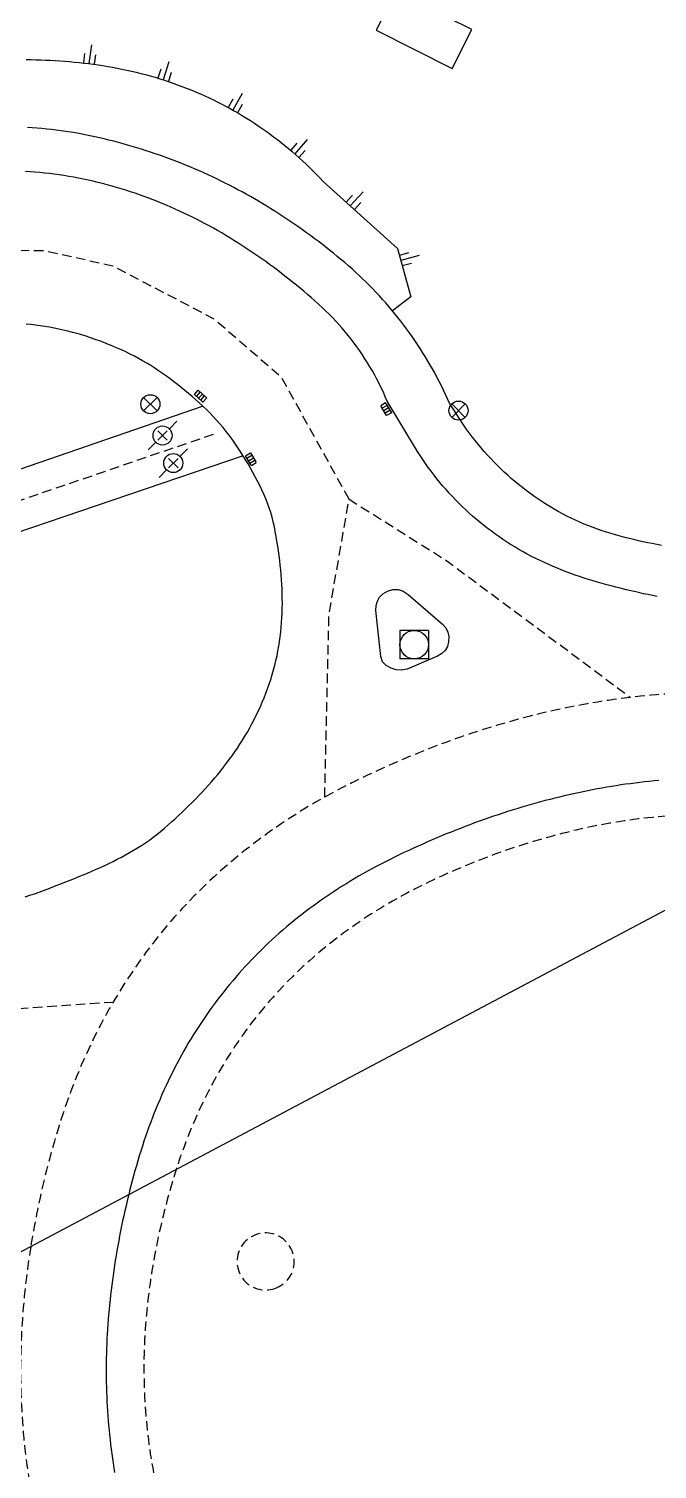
# Model space of a CAD drawing. Header units: millimetres. Extents: x 132999 to 134001, y 131000 to 132000.
# Drawn here: x 133551 to 133584, y 131421.4 to 131497.2 of the extents above; entities that cross this region are included whole.
import ezdxf

# ---------------------------------------------------------------- set-up
doc = ezdxf.new("R2010")
doc.units = ezdxf.units.MM
doc.linetypes.add('DASHED', pattern=[0.75, 0.5, -0.25])
doc.layers.get('0').update_dxf_attribs({"linetype": 'CONTINUOUS'})
for name, color, linetype in [('W0001', 6, 'DASHED'), ('W0008', 7, 'CONTINUOUS'), ('W0100', 7, 'CONTINUOUS'), ('W0112', 1, 'DASHED'), ('W0120', 7, 'CONTINUOUS'), ('W0211', 2, 'CONTINUOUS'), ('W0400', 7, 'CONTINUOUS'), ('W0420', 7, 'CONTINUOUS'), ('W0454', 7, 'CONTINUOUS'), ('W0469', 7, 'CONTINUOUS')]:
    doc.layers.add(name, color=color, linetype=linetype)

# ---------------------------------------------------------------- blocks, each defined once
blk = doc.blocks.new('T400')
for p, q in [((-0.15, 0.3), (0.15, 0.3)), ((-0.15, -0.25), (-0.15, 0.3)), ((-0.15, 0.15), (0.15, 0.15)), ((-0.15, 0), (0.15, 0)), ((0.15, 0.3), (0.15, -0.25)), ((-0.15, -0.15), (0.15, -0.15)), ((-0.15, -0.25), (-0.15, -0.3)), ((-0.15, -0.3), (0.15, -0.3)), ((0.15, -0.3), (0.15, -0.25))]:
    blk.add_line(p, q)
blk = doc.blocks.new('T420')
for p, q in [((0.75, 0.75), (-0.75, 0.75)), ((-0.75, 0.75), (-0.75, -0.75)), ((0.75, 0.75), (0.75, -0.75)), ((0.75, -0.75), (-0.75, -0.75))]:
    blk.add_line(p, q)
blk.add_ellipse((0, 0), major_axis=(-0.53, 0.53), ratio=1, start_param=3.926991, end_param=10.210176)
blk = doc.blocks.new('T454')
for p, q in [((-0.25, 0.25), (0.25, -0.25)), ((-0.25, -0.25), (0.25, 0.25)), ((0.75, 0.75), (0.375, 0.375)), ((-0.375, -0.375), (-0.75, -0.75))]:
    blk.add_line(p, q)
blk.add_ellipse((0, 0), major_axis=(0.354, 0.354), ratio=1, start_param=5.497787, end_param=11.780972)
blk = doc.blocks.new('t211o')
at = {"color": 0, "linetype": 'Continuous'}
for p, q in [((0, 1), (0, 0)), ((-0.289, 0.5), (-0.289, 0)), ((0.289, 0.5), (0.289, 0))]:
    blk.add_line(p, q, dxfattribs=at)
blk = doc.blocks.new('T469')
at = {"color": 0, "linetype": 'Continuous', "flags": 128}
for points in [[(-0.354, 0.354), (0.354, -0.354)], [(-0.354, -0.354), (0.354, 0.354)]]:
    blk.add_lwpolyline(points, dxfattribs=at)
at = {"color": 0, "linetype": 'Continuous'}
blk.add_circle((0, 0), 0.5, dxfattribs=at)

msp = doc.modelspace()

# ---------------------------------------------------------------- linework, layer by layer
at = {"layer": 'W0001', "flags": 128}
for points in [[(133046.065, 131721.199), (133055.281, 131714.813), (133066.118, 131707.308), (133068.827, 131705.908), (133071.81, 131705.027), (133075.005, 131704.514), (133078.641, 131704.482), (133082.295, 131704.911), (133085.776, 131705.698), (133089.53, 131706.922), (133097.607, 131709.692), (133103.264, 131711.652), (133106.787, 131712.751), (133111.832, 131713.818), (133116.987, 131714.442), (133120.589, 131714.433), (133124.321, 131714.136), (133129.117, 131713.3), (133133.356, 131712.093), (133137.119, 131710.612), (133141.269, 131708.659), (133145.597, 131706.213), (133150.221, 131703.134), (133168.49, 131691.262), (133171.198, 131688.779), (133173.282, 131686.641), (133175.332, 131684.42), (133177.913, 131680.747), (133180.203, 131676.657), (133182.032, 131672.347), (133183.462, 131667.823), (133184.595, 131663.417), (133185.796, 131658.9), (133187.028, 131654.992), (133188.31, 131652.035), (133190.148, 131648.679), (133192.864, 131644.891), (133196.312, 131641.146), (133200.647, 131637.471), (133211.578, 131629.779), (133219.707, 131623.927), (133223.896, 131621.298), (133229.148, 131618.431), (133242.111, 131612.019), (133301.74, 131582.681), (133306.37, 131580.092), (133309.412, 131578.1), (133313.736, 131574.709), (133317.42, 131571.089), (133320.769, 131567.07), (133322.813, 131564.211), (133330.766, 131552.969), (133332.324, 131550.892), (133334.767, 131548.114), (133336.645, 131546.273), (133339.138, 131544.167), (133342.07, 131542.078), (133345.682, 131539.988), (133378.103, 131524.539), (133414.594, 131507.116), (133456.743, 131487.008), (133497.131, 131467.775), (133501.303, 131465.845), (133505.636, 131464.42), (133510.219, 131463.445), (133514.699, 131463.096), (133518.144, 131463.15), (133521.433, 131463.418), (133525.566, 131464.059), (133529.231, 131465.008), (133533.794, 131466.631), (133543.921, 131470.1), (133552.734, 131473.119), (133560.771, 131475.871)], [(133178.91, 131622.768), (133185.887, 131616.865), (133196.832, 131608.157), (133211.3, 131597.715), (133261.297, 131562.16), (133277.208, 131551.316), (133307.195, 131531.992), (133336.97, 131514.54), (133352.559, 131506.294), (133374.67, 131495.521), (133391.866, 131487.947), (133413.843, 131479.186), (133432.402, 131472.576), (133455.547, 131465.329), (133478.206, 131458.993), (133497.024, 131454.224), (133522.07, 131448.298), (133538.08, 131445.243), (133544.159, 131445.194), (133555.407, 131445.967)], [(133567.802, 131472.413), (133564.264, 131478.801), (133560.685, 131481.907), (133555.386, 131484.676), (133551.813, 131485.472), (133547.409, 131485.535), (133542.746, 131484.283), (133527.476, 131479.406), (133523.435, 131478.12), (133518.247, 131476.87), (133512.859, 131476.591), (133508.331, 131477.234), (133503.496, 131479.075), (133472.242, 131494.017), (133425.961, 131516.066), (133378.188, 131538.848), (133355.604, 131549.624), (133350.223, 131552.196), (133346.751, 131554.575), (133343.228, 131558.204), (133341.004, 131562.247), (133340.167, 131566.186), (133340.499, 131568.82), (133341.291, 131573.768), (133346.019, 131575.577), (133348.755, 131576.64), (133350.955, 131577.725), (133354.039, 131580.365), (133356.052, 131583.247), (133357.79, 131586.809), (133358.912, 131589.715), (133359.951, 131593.036), (133364.785, 131612.604)], [(133566.522, 131456.745), (133566.743, 131466.364), (133567.802, 131472.413), (133572.943, 131469.173), (133582.595, 131461.989)], [(133600.987, 131459.545), (133600.705, 131459.654), (133600.423, 131459.762), (133600.141, 131459.867), (133599.858, 131459.97), (133599.576, 131460.07), (133599.293, 131460.168), (133599.011, 131460.264), (133598.728, 131460.358), (133598.445, 131460.449), (133598.161, 131460.539), (133597.878, 131460.625), (133597.595, 131460.71), (133597.311, 131460.792), (133597.028, 131460.872), (133596.744, 131460.95), (133596.46, 131461.025), (133596.176, 131461.098), (133595.892, 131461.169), (133595.608, 131461.238), (133595.324, 131461.304), (133595.039, 131461.368), (133594.755, 131461.43), (133594.471, 131461.489), (133594.186, 131461.547), (133593.902, 131461.602), (133593.617, 131461.654), (133593.333, 131461.705), (133593.048, 131461.753), (133592.763, 131461.799), (133592.479, 131461.843), (133592.194, 131461.884), (133591.909, 131461.923), (133591.624, 131461.96), (133591.34, 131461.995), (133591.055, 131462.028), (133590.77, 131462.058), (133590.486, 131462.086), (133590.201, 131462.112), (133589.916, 131462.135), (133589.632, 131462.156), (133589.347, 131462.176), (133589.063, 131462.192), (133588.778, 131462.207), (133588.494, 131462.22), (133588.21, 131462.23), (133587.926, 131462.238), (133587.642, 131462.244), (133587.358, 131462.248), (133587.074, 131462.249), (133586.79, 131462.249), (133586.506, 131462.246), (133586.223, 131462.241), (133585.939, 131462.234), (133585.656, 131462.225), (133585.373, 131462.213), (133585.09, 131462.2), (133584.807, 131462.184), (133584.524, 131462.167), (133584.241, 131462.147), (133583.959, 131462.125), (133583.677, 131462.101), (133583.395, 131462.074), (133583.113, 131462.046), (133582.831, 131462.016), (133582.549, 131461.984), (133582.268, 131461.949), (133581.987, 131461.913), (133581.706, 131461.874), (133581.425, 131461.833), (133581.144, 131461.791), (133580.864, 131461.746), (133580.584, 131461.699), (133580.304, 131461.651), (133580.024, 131461.6), (133579.745, 131461.547), (133579.466, 131461.493), (133579.186, 131461.436), (133578.908, 131461.377), (133578.629, 131461.317), (133578.351, 131461.254), (133578.073, 131461.19), (133577.795, 131461.123), (133577.517, 131461.055), (133577.24, 131460.985), (133576.963, 131460.912), (133576.686, 131460.838), (133576.409, 131460.762), (133576.133, 131460.685), (133575.857, 131460.605), (133575.581, 131460.523), (133575.305, 131460.44), (133575.03, 131460.354), (133574.755, 131460.267), (133574.48, 131460.178), (133574.206, 131460.087), (133573.931, 131459.994), (133573.657, 131459.9), (133573.384, 131459.804), (133573.11, 131459.705), (133572.837, 131459.605), (133572.564, 131459.504), (133572.291, 131459.4), (133572.019, 131459.295), (133571.747, 131459.188), (133571.475, 131459.079), (133571.203, 131458.969), (133570.932, 131458.856), (133570.661, 131458.742), (133570.39, 131458.627), (133570.119, 131458.509), (133569.849, 131458.39), (133569.579, 131458.269), (133569.309, 131458.147), (133569.04, 131458.022), (133568.77, 131457.897), (133568.498, 131457.767), (133568.22, 131457.633), (133567.941, 131457.495), (133567.664, 131457.356), (133567.389, 131457.213), (133567.115, 131457.069), (133566.844, 131456.923), (133566.574, 131456.774), (133566.307, 131456.624), (133566.041, 131456.471), (133565.777, 131456.316), (133565.515, 131456.159), (133565.255, 131455.999), (133564.998, 131455.838), (133564.742, 131455.674), (133564.488, 131455.508), (133564.236, 131455.34), (133563.986, 131455.17), (133563.738, 131454.998), (133563.493, 131454.823), (133563.249, 131454.647), (133563.007, 131454.468), (133562.768, 131454.287), (133562.531, 131454.103), (133562.295, 131453.918), (133562.062, 131453.73), (133561.831, 131453.541), (133561.603, 131453.349), (133561.376, 131453.155), (133561.152, 131452.959), (133560.929, 131452.761), (133560.709, 131452.56), (133560.492, 131452.358), (133560.276, 131452.153), (133560.063, 131451.946), (133559.852, 131451.737), (133559.643, 131451.526), (133559.437, 131451.313), (133559.233, 131451.098), (133559.031, 131450.881), (133558.831, 131450.662), (133558.634, 131450.441), (133558.44, 131450.217), (133558.247, 131449.992), (133558.057, 131449.765), (133557.87, 131449.535), (133557.684, 131449.304), (133557.502, 131449.071), (133557.321, 131448.836), (133557.143, 131448.598), (133556.968, 131448.359), (133556.795, 131448.118), (133556.624, 131447.875), (133556.456, 131447.63), (133556.29, 131447.384), (133556.127, 131447.135), (133555.966, 131446.885), (133555.807, 131446.632), (133555.652, 131446.378), (133555.498, 131446.122), (133555.347, 131445.865), (133555.199, 131445.605), (133555.053, 131445.344), (133554.909, 131445.081), (133554.768, 131444.816), (133554.63, 131444.55), (133554.494, 131444.281), (133554.361, 131444.011), (133554.23, 131443.74), (133554.101, 131443.467), (133553.975, 131443.192), (133553.852, 131442.915), (133553.731, 131442.637), (133553.612, 131442.357), (133553.496, 131442.076), (133553.382, 131441.793), (133553.271, 131441.508), (133553.163, 131441.222), (133553.057, 131440.934), (133552.953, 131440.645), (133552.852, 131440.354), (133552.753, 131440.061), (133552.657, 131439.767), (133552.563, 131439.472), (133552.471, 131439.175), (133552.382, 131438.876), (133552.297, 131438.58), (133552.214, 131438.287), (133552.135, 131437.997), (133552.057, 131437.708), (133551.981, 131437.418), (133551.907, 131437.129), (133551.835, 131436.839), (133551.765, 131436.55), (133551.696, 131436.26), (133551.63, 131435.971), (133551.565, 131435.682), (133551.503, 131435.392), (133551.442, 131435.103), (133551.383, 131434.814), (133551.326, 131434.525), (133551.271, 131434.235), (133551.217, 131433.946), (133551.166, 131433.657), (133551.117, 131433.368), (133551.076, 131433.12)], [(133551.076, 131433.12), (133551.07, 131433.079), (133551.024, 131432.79), (133550.981, 131432.501), (133550.939, 131432.213), (133550.9, 131431.924), (133550.863, 131431.635), (133550.827, 131431.346), (133550.794, 131431.058), (133550.762, 131430.769), (133550.733, 131430.481), (133550.706, 131430.193), (133550.68, 131429.904), (133550.657, 131429.616), (133550.636, 131429.328), (133550.617, 131429.04), (133550.6, 131428.752), (133550.585, 131428.464), (133550.572, 131428.176), (133550.561, 131427.889), (133550.553, 131427.601), (133550.546, 131427.314), (133550.542, 131427.027), (133550.539, 131426.739), (133550.539, 131426.452), (133550.541, 131426.165), (133550.545, 131425.879), (133550.552, 131425.592), (133550.56, 131425.306), (133550.571, 131425.019), (133550.584, 131424.733), (133550.599, 131424.447), (133550.616, 131424.162), (133550.635, 131423.876), (133550.657, 131423.591), (133550.681, 131423.306), (133550.707, 131423.021), (133550.735, 131422.736), (133550.766, 131422.451), (133550.799, 131422.167), (133550.834, 131421.883), (133550.871, 131421.599), (133550.91, 131421.316), (133550.952, 131421.032), (133550.996, 131420.749), (133551.042, 131420.466), (133551.091, 131420.184), (133551.142, 131419.902), (133551.195, 131419.62), (133551.25, 131419.338), (133551.308, 131419.057), (133551.368, 131418.776), (133551.43, 131418.495), (133551.495, 131418.215), (133551.561, 131417.935), (133551.631, 131417.655), (133551.702, 131417.376), (133551.776, 131417.097), (133551.852, 131416.819), (133551.93, 131416.541), (133552.011, 131416.263), (133552.094, 131415.985), (133552.179, 131415.708), (133552.267, 131415.432), (133552.357, 131415.156), (133552.449, 131414.88), (133552.544, 131414.605), (133552.641, 131414.33), (133552.74, 131414.056), (133552.842, 131413.782), (133552.946, 131413.508), (133553.052, 131413.235), (133553.16, 131412.963), (133553.271, 131412.691), (133553.384, 131412.419), (133553.5, 131412.148), (133553.618, 131411.877), (133553.738, 131411.607), (133553.861, 131411.338), (133553.985, 131411.069), (133554.113, 131410.8), (133554.242, 131410.532), (133554.374, 131410.265), (133554.508, 131409.998), (133554.645, 131409.732), (133554.783, 131409.466), (133554.924, 131409.2), (133555.068, 131408.936), (133555.214, 131408.671), (133555.362, 131408.408), (133555.512, 131408.145), (133555.665, 131407.882), (133555.82, 131407.62), (133555.977, 131407.359), (133556.136, 131407.098), (133556.298, 131406.838), (133556.462, 131406.579), (133556.629, 131406.32), (133556.798, 131406.061), (133556.969, 131405.803), (133557.142, 131405.546), (133557.317, 131405.291), (133557.49, 131405.041), (133557.664, 131404.794), (133557.838, 131404.548), (133558.014, 131404.303), (133558.191, 131404.06), (133558.369, 131403.818), (133558.548, 131403.577), (133558.728, 131403.337), (133558.91, 131403.099), (133559.092, 131402.862), (133559.276, 131402.626), (133559.462, 131402.392), (133559.648, 131402.159), (133559.836, 131401.928), (133560.025, 131401.698), (133560.215, 131401.469), (133560.407, 131401.242), (133560.6, 131401.016), (133560.795, 131400.792), (133560.99, 131400.57), (133561.187, 131400.348), (133561.386, 131400.129), (133561.586, 131399.911), (133561.787, 131399.694), (133561.99, 131399.479), (133562.194, 131399.266), (133562.4, 131399.055), (133562.607, 131398.845), (133562.816, 131398.637), (133563.026, 131398.43), (133563.238, 131398.225), (133563.451, 131398.022), (133563.666, 131397.821), (133563.882, 131397.622), (133564.1, 131397.424), (133564.319, 131397.228), (133564.54, 131397.035), (133564.763, 131396.843), (133564.987, 131396.653), (133565.213, 131396.465), (133565.441, 131396.279), (133565.67, 131396.095), (133565.901, 131395.913), (133566.134, 131395.733), (133566.368, 131395.555), (133566.604, 131395.379), (133566.841, 131395.205), (133567.081, 131395.034), (133567.322, 131394.865), (133567.564, 131394.698), (133567.809, 131394.533), (133568.055, 131394.37), (133568.303, 131394.21), (133568.552, 131394.052), (133568.804, 131393.897), (133569.057, 131393.744), (133569.311, 131393.593), (133569.568, 131393.445), (133569.826, 131393.299), (133570.086, 131393.156), (133570.348, 131393.016), (133570.612, 131392.877), (133570.877, 131392.742), (133571.144, 131392.609), (133571.412, 131392.479), (133571.683, 131392.351), (133571.955, 131392.227), (133572.229, 131392.105), (133572.428, 131392.019)]]:
    msp.add_lwpolyline(points, dxfattribs=at)
at = {"layer": 'W0008', "flags": 128}
for points in [[(133584.224, 131469.982), (133583.98, 131470.029), (133583.736, 131470.077), (133583.493, 131470.127), (133583.249, 131470.179), (133583.007, 131470.232), (133582.765, 131470.288), (133582.524, 131470.346), (133582.283, 131470.406), (133582.043, 131470.47), (133581.804, 131470.536), (133581.566, 131470.606), (133581.329, 131470.679), (133581.093, 131470.755), (133580.858, 131470.836), (133580.624, 131470.921), (133580.391, 131471.009), (133580.159, 131471.103), (133579.929, 131471.201), (133579.7, 131471.304), (133579.472, 131471.412), (133579.246, 131471.526), (133579.022, 131471.645), (133578.797, 131471.769), (133578.576, 131471.897), (133578.357, 131472.028), (133578.142, 131472.162), (133577.929, 131472.299), (133577.718, 131472.439), (133577.511, 131472.582), (133577.307, 131472.729), (133577.105, 131472.878), (133576.906, 131473.031), (133576.71, 131473.187), (133576.517, 131473.346), (133576.327, 131473.509), (133576.139, 131473.674), (133575.954, 131473.843), (133575.773, 131474.014), (133575.593, 131474.189), (133575.417, 131474.367), (133575.244, 131474.548), (133575.073, 131474.733), (133574.905, 131474.92), (133574.741, 131475.111), (133574.578, 131475.304), (133574.419, 131475.501), (133574.263, 131475.701), (133574.109, 131475.905), (133573.958, 131476.111), (133573.81, 131476.32), (133573.083, 131477.462), (133572.978, 131477.695), (133572.871, 131477.926), (133572.762, 131478.155), (133572.65, 131478.383), (133572.535, 131478.609), (133572.418, 131478.833), (133572.299, 131479.055), (133572.177, 131479.275), (133572.053, 131479.493), (133571.926, 131479.71), (133571.797, 131479.924), (133571.665, 131480.137), (133571.531, 131480.348), (133571.394, 131480.557), (133571.255, 131480.765), (133571.114, 131480.97), (133570.969, 131481.174), (133570.823, 131481.376), (133570.674, 131481.576), (133570.523, 131481.774), (133570.369, 131481.97), (133570.212, 131482.165), (133570.053, 131482.357), (133569.892, 131482.548), (133569.728, 131482.737), (133569.562, 131482.924), (133569.393, 131483.109), (133569.222, 131483.293), (133569.049, 131483.474), (133568.872, 131483.654), (133568.694, 131483.832), (133568.513, 131484.008), (133568.329, 131484.182), (133568.143, 131484.355), (133567.955, 131484.525), (133567.764, 131484.694), (133567.571, 131484.861), (133567.375, 131485.026), (133567.177, 131485.189), (133566.979, 131485.351), (133566.78, 131485.511), (133566.58, 131485.669), (133566.379, 131485.825), (133566.177, 131485.98), (133565.975, 131486.132), (133565.771, 131486.283), (133565.567, 131486.433), (133565.362, 131486.58), (133565.156, 131486.726), (133564.949, 131486.87), (133564.741, 131487.012), (133564.532, 131487.153), (133564.323, 131487.291), (133564.112, 131487.428), (133563.901, 131487.563), (133563.688, 131487.696), (133563.475, 131487.827), (133563.261, 131487.957), (133563.046, 131488.085), (133562.83, 131488.211), (133562.614, 131488.335), (133562.396, 131488.457), (133562.177, 131488.577), (133561.958, 131488.696), (133561.738, 131488.813), (133561.516, 131488.927), (133561.294, 131489.04), (133561.071, 131489.151), (133560.847, 131489.261), (133560.622, 131489.368), (133560.396, 131489.473), (133560.169, 131489.577), (133559.941, 131489.679), (133559.712, 131489.778), (133559.483, 131489.876), (133559.252, 131489.972), (133559.02, 131490.066), (133558.788, 131490.158), (133558.554, 131490.248), (133558.32, 131490.336), (133558.084, 131490.423), (133557.848, 131490.507), (133557.611, 131490.589), (133557.372, 131490.67), (133557.133, 131490.748), (133556.893, 131490.825), (133556.652, 131490.899), (133556.409, 131490.972), (133556.166, 131491.042), (133555.922, 131491.111), (133555.677, 131491.178), (133555.431, 131491.242), (133555.184, 131491.305), (133554.936, 131491.365), (133554.686, 131491.424), (133554.436, 131491.48), (133554.185, 131491.535), (133553.932, 131491.587), (133553.679, 131491.636), (133553.426, 131491.682), (133553.173, 131491.724), (133552.921, 131491.763), (133552.668, 131491.799), (133552.416, 131491.832), (133552.163, 131491.861), (133551.911, 131491.887), (133551.659, 131491.91), (133551.407, 131491.929), (133551.155, 131491.946), (133550.904, 131491.959)], [(133583.998, 131467.291), (133583.754, 131467.342), (133583.511, 131467.394), (133583.268, 131467.446), (133583.025, 131467.5), (133582.783, 131467.555), (133582.541, 131467.611), (133582.3, 131467.668), (133582.059, 131467.727), (133581.818, 131467.788), (133581.578, 131467.85), (133581.339, 131467.914), (133581.1, 131467.981), (133580.862, 131468.049), (133580.624, 131468.12), (133580.387, 131468.193), (133580.151, 131468.268), (133579.916, 131468.346), (133579.681, 131468.427), (133579.448, 131468.51), (133579.215, 131468.597), (133578.983, 131468.686), (133578.752, 131468.779), (133578.522, 131468.875), (133578.294, 131468.975), (133578.066, 131469.078), (133577.839, 131469.185), (133577.614, 131469.295), (133577.389, 131469.409), (133577.166, 131469.528), (133576.944, 131469.65), (133576.724, 131469.777), (133576.506, 131469.907), (133576.291, 131470.04), (133576.079, 131470.175), (133575.87, 131470.314), (133575.664, 131470.455), (133575.46, 131470.599), (133575.259, 131470.746), (133575.06, 131470.896), (133574.865, 131471.049), (133574.672, 131471.205), (133574.482, 131471.363), (133574.295, 131471.524), (133574.111, 131471.689), (133573.929, 131471.856), (133573.75, 131472.026), (133573.574, 131472.198), (133573.401, 131472.374), (133573.23, 131472.553), (133573.062, 131472.734), (133572.897, 131472.918), (133572.735, 131473.105), (133572.575, 131473.295), (133572.418, 131473.488), (133572.264, 131473.684), (133572.113, 131473.883), (133571.965, 131474.084), (133571.819, 131474.288), (133571.676, 131474.495), (133571.536, 131474.705), (133571.398, 131474.918), (133569.807, 131477.571), (133569.706, 131477.806), (133569.602, 131478.038), (133569.494, 131478.268), (133569.382, 131478.496), (133569.267, 131478.721), (133569.148, 131478.943), (133569.025, 131479.162), (133568.899, 131479.38), (133568.769, 131479.594), (133568.636, 131479.806), (133568.499, 131480.016), (133568.358, 131480.222), (133568.214, 131480.427), (133568.066, 131480.628), (133567.914, 131480.828), (133567.759, 131481.024), (133567.6, 131481.218), (133567.438, 131481.41), (133567.271, 131481.599), (133567.102, 131481.785), (133566.928, 131481.969), (133566.751, 131482.15), (133566.57, 131482.328), (133566.386, 131482.504), (133566.198, 131482.678), (133566.006, 131482.849), (133565.813, 131483.017), (133565.618, 131483.184), (133565.423, 131483.35), (133565.227, 131483.514), (133565.03, 131483.676), (133564.832, 131483.837), (133564.633, 131483.995), (133564.433, 131484.152), (133564.233, 131484.308), (133564.031, 131484.462), (133563.829, 131484.613), (133563.625, 131484.764), (133563.421, 131484.912), (133563.215, 131485.058), (133563.009, 131485.203), (133562.802, 131485.346), (133562.594, 131485.487), (133562.384, 131485.626), (133562.174, 131485.763), (133561.963, 131485.898), (133561.75, 131486.031), (133561.537, 131486.162), (133561.323, 131486.291), (133561.107, 131486.418), (133560.89, 131486.543), (133560.673, 131486.666), (133560.454, 131486.787), (133560.234, 131486.906), (133560.013, 131487.023), (133559.791, 131487.137), (133559.568, 131487.25), (133559.343, 131487.36), (133559.118, 131487.468), (133558.891, 131487.574), (133558.663, 131487.677), (133558.434, 131487.779), (133558.204, 131487.878), (133557.972, 131487.974), (133557.74, 131488.069), (133557.506, 131488.161), (133557.27, 131488.25), (133557.034, 131488.338), (133556.796, 131488.423), (133556.557, 131488.505), (133556.317, 131488.585), (133556.075, 131488.663), (133555.832, 131488.738), (133555.588, 131488.81), (133555.343, 131488.88), (133555.096, 131488.948), (133554.848, 131489.013), (133554.598, 131489.075), (133554.347, 131489.135), (133554.095, 131489.192), (133553.841, 131489.247), (133553.586, 131489.298), (133553.33, 131489.347), (133553.075, 131489.392), (133552.82, 131489.434), (133552.566, 131489.473), (133552.311, 131489.509), (133552.057, 131489.541), (133551.803, 131489.57), (133551.549, 131489.596), (133551.296, 131489.619), (133551.043, 131489.638), (133550.79, 131489.654)], [(133550.787, 131451.503), (133551.028, 131451.582), (133551.269, 131451.664), (133551.509, 131451.748), (133551.749, 131451.835), (133551.988, 131451.925), (133552.226, 131452.017), (133552.456, 131452.108), (133552.686, 131452.198), (133552.915, 131452.288), (133553.145, 131452.379), (133553.374, 131452.471), (133553.602, 131452.563), (133553.83, 131452.657), (133554.058, 131452.752), (133554.284, 131452.848), (133554.51, 131452.947), (133554.734, 131453.047), (133554.958, 131453.15), (133555.18, 131453.255), (133555.4, 131453.362), (133555.62, 131453.473), (133555.837, 131453.586), (133556.053, 131453.703), (133556.267, 131453.823), (133556.479, 131453.948), (133556.689, 131454.076), (133556.896, 131454.208), (133557.102, 131454.345), (133557.305, 131454.486), (133557.505, 131454.632), (133557.703, 131454.783), (133557.898, 131454.94), (133558.09, 131455.102), (133558.281, 131455.268), (133558.47, 131455.436), (133558.657, 131455.605), (133558.842, 131455.776), (133559.026, 131455.947), (133559.208, 131456.121), (133559.387, 131456.295), (133559.565, 131456.471), (133559.74, 131456.649), (133559.913, 131456.829), (133560.084, 131457.01), (133560.252, 131457.193), (133560.418, 131457.377), (133560.582, 131457.563), (133560.743, 131457.752), (133560.901, 131457.942), (133561.057, 131458.134), (133561.21, 131458.328), (133561.36, 131458.523), (133561.508, 131458.722), (133561.652, 131458.922), (133561.794, 131459.124), (133561.932, 131459.328), (133562.068, 131459.535), (133562.2, 131459.744), (133562.329, 131459.956), (133562.455, 131460.169), (133562.578, 131460.385), (133562.697, 131460.604), (133562.812, 131460.825), (133562.924, 131461.049), (133563.033, 131461.275), (133563.138, 131461.504), (133563.239, 131461.736), (133563.337, 131461.97), (133563.43, 131462.207), (133563.52, 131462.447), (133563.606, 131462.69), (133563.688, 131462.938), (133563.765, 131463.187), (133563.835, 131463.435), (133563.901, 131463.684), (133563.96, 131463.933), (133564.015, 131464.182), (133564.064, 131464.432), (133564.108, 131464.681), (133564.148, 131464.931), (133564.182, 131465.181), (133564.211, 131465.431), (133564.236, 131465.681), (133564.256, 131465.931), (133564.272, 131466.182), (133564.284, 131466.432), (133564.291, 131466.683), (133564.294, 131466.934), (133564.293, 131467.185), (133564.289, 131467.436), (133564.28, 131467.687), (133564.268, 131467.939), (133564.252, 131468.19), (133564.233, 131468.442), (133564.21, 131468.693), (133564.184, 131468.945), (133564.156, 131469.197), (133564.124, 131469.449), (133564.089, 131469.701), (133564.051, 131469.953), (133564.011, 131470.205), (133563.968, 131470.458), (133563.922, 131470.71), (133563.875, 131470.963), (133563.82, 131471.219), (133563.757, 131471.47), (133563.685, 131471.719), (133563.606, 131471.963), (133563.519, 131472.205), (133563.425, 131472.443), (133563.325, 131472.679), (133563.219, 131472.912), (133563.108, 131473.143), (133562.992, 131473.372), (133562.871, 131473.599), (133562.747, 131473.824), (133562.62, 131474.048), (133562.49, 131474.27), (133562.358, 131474.492), (133562.224, 131474.712), (133562.086, 131474.933), (133561.945, 131475.15), (133561.799, 131475.363), (133561.65, 131475.574), (133561.496, 131475.781), (133561.338, 131475.984), (133561.176, 131476.185), (133561.01, 131476.381), (133560.839, 131476.574), (133560.664, 131476.764), (133560.485, 131476.95), (133560.301, 131477.132), (133560.112, 131477.311), (133559.928, 131477.48), (133559.743, 131477.646), (133559.556, 131477.811), (133559.368, 131477.973), (133559.177, 131478.133), (133558.986, 131478.29), (133558.792, 131478.444), (133558.596, 131478.596), (133558.399, 131478.745), (133558.199, 131478.891), (133557.998, 131479.034), (133557.794, 131479.174), (133557.587, 131479.31), (133557.379, 131479.443), (133557.167, 131479.572), (133556.954, 131479.698), (133556.737, 131479.819), (133556.518, 131479.937), (133556.296, 131480.051), (133556.071, 131480.16), (133555.844, 131480.266), (133555.614, 131480.367), (133555.383, 131480.466), (133555.151, 131480.561), (133554.918, 131480.652), (133554.685, 131480.74), (133554.451, 131480.824), (133554.216, 131480.905), (133553.979, 131480.982), (133553.743, 131481.056), (133553.505, 131481.126), (133553.266, 131481.191), (133553.026, 131481.253), (133552.785, 131481.312), (133552.544, 131481.366), (133552.301, 131481.416), (133552.057, 131481.462), (133551.813, 131481.504), (133551.567, 131481.542), (133551.32, 131481.575), (133551.073, 131481.605), (133550.824, 131481.63)], [(133531.331, 131467.392), (133560.107, 131477.315)], [(133562.231, 131474.7), (133533.952, 131465.079)], [(133584.076, 131457.618), (133583.827, 131457.595), (133583.578, 131457.57), (133583.329, 131457.544), (133583.08, 131457.515), (133582.831, 131457.484), (133582.582, 131457.452), (133582.334, 131457.418), (133582.085, 131457.382), (133581.836, 131457.344), (133581.588, 131457.305), (133581.339, 131457.263), (133581.091, 131457.22), (133580.842, 131457.175), (133580.594, 131457.128), (133580.346, 131457.08), (133580.097, 131457.029), (133579.849, 131456.977), (133579.601, 131456.923), (133579.352, 131456.867), (133579.104, 131456.81), (133578.856, 131456.75), (133578.608, 131456.689), (133578.36, 131456.626), (133578.112, 131456.562), (133577.864, 131456.495), (133577.616, 131456.427), (133577.368, 131456.357), (133577.12, 131456.286), (133576.872, 131456.212), (133576.624, 131456.137), (133576.376, 131456.06), (133576.129, 131455.982), (133575.881, 131455.902), (133575.633, 131455.82), (133575.386, 131455.736), (133575.138, 131455.65), (133574.891, 131455.563), (133574.643, 131455.474), (133574.395, 131455.384), (133574.148, 131455.292), (133573.901, 131455.198), (133573.653, 131455.102), (133573.406, 131455.005), (133573.159, 131454.906), (133572.911, 131454.805), (133572.664, 131454.703), (133572.417, 131454.599), (133572.17, 131454.494), (133571.923, 131454.386), (133571.675, 131454.277), (133571.428, 131454.167), (133571.181, 131454.055), (133570.934, 131453.941), (133570.687, 131453.825), (133570.441, 131453.708), (133570.195, 131453.59), (133569.952, 131453.469), (133569.71, 131453.347), (133569.47, 131453.224), (133569.233, 131453.099), (133568.997, 131452.972), (133568.764, 131452.843), (133568.532, 131452.713), (133568.303, 131452.58), (133568.075, 131452.447), (133567.849, 131452.311), (133567.626, 131452.174), (133567.404, 131452.035), (133567.185, 131451.895), (133566.967, 131451.753), (133566.752, 131451.609), (133566.538, 131451.463), (133566.326, 131451.316), (133566.117, 131451.167), (133565.909, 131451.017), (133565.703, 131450.865), (133565.5, 131450.711), (133565.298, 131450.555), (133565.099, 131450.398), (133564.901, 131450.239), (133564.705, 131450.078), (133564.512, 131449.916), (133564.32, 131449.751), (133564.13, 131449.586), (133563.943, 131449.418), (133563.757, 131449.249), (133563.573, 131449.078), (133563.392, 131448.906), (133563.212, 131448.732), (133563.034, 131448.556), (133562.859, 131448.378), (133562.685, 131448.199), (133562.513, 131448.018), (133562.344, 131447.835), (133562.176, 131447.651), (133562.01, 131447.465), (133561.847, 131447.277), (133561.685, 131447.088), (133561.525, 131446.897), (133561.367, 131446.704), (133561.212, 131446.51), (133561.058, 131446.314), (133560.906, 131446.116), (133560.757, 131445.916), (133560.609, 131445.715), (133560.463, 131445.512), (133560.32, 131445.308), (133560.178, 131445.102), (133560.038, 131444.894), (133559.901, 131444.684), (133559.765, 131444.473), (133559.631, 131444.26), (133559.499, 131444.045), (133559.37, 131443.829), (133559.242, 131443.611), (133559.116, 131443.391), (133558.993, 131443.169), (133558.871, 131442.946), (133558.751, 131442.721), (133558.634, 131442.495), (133558.518, 131442.267), (133558.404, 131442.037), (133558.293, 131441.805), (133558.183, 131441.572), (133558.075, 131441.337), (133557.969, 131441.1), (133557.866, 131440.862), (133557.764, 131440.622), (133557.664, 131440.38), (133557.567, 131440.137), (133557.471, 131439.891), (133557.377, 131439.645), (133557.286, 131439.396), (133557.196, 131439.146), (133557.108, 131438.894), (133557.023, 131438.641), (133556.939, 131438.385), (133556.857, 131438.128), (133556.778, 131437.87), (133556.7, 131437.609), (133556.625, 131437.347), (133556.55, 131437.083), (133556.478, 131436.819), (133556.407, 131436.555), (133556.338, 131436.291), (133556.271, 131436.027), (133556.238, 131435.896)], [(133556.238, 131435.896), (133556.205, 131435.764), (133556.141, 131435.501), (133556.079, 131435.239), (133556.019, 131434.976), (133555.96, 131434.714), (133555.903, 131434.452), (133555.848, 131434.19), (133555.795, 131433.929), (133555.743, 131433.668), (133555.694, 131433.407), (133555.646, 131433.147), (133555.6, 131432.886), (133555.555, 131432.626), (133555.513, 131432.366), (133555.472, 131432.107), (133555.433, 131431.848), (133555.396, 131431.589), (133555.361, 131431.33), (133555.327, 131431.072), (133555.295, 131430.814), (133555.266, 131430.556), (133555.238, 131430.298), (133555.211, 131430.041), (133555.187, 131429.784), (133555.164, 131429.527), (133555.144, 131429.27), (133555.125, 131429.014), (133555.108, 131428.758), (133555.093, 131428.503), (133555.08, 131428.247), (133555.068, 131427.992), (133555.059, 131427.737), (133555.051, 131427.483), (133555.045, 131427.228), (133555.041, 131426.974), (133555.039, 131426.721), (133555.039, 131426.467), (133555.041, 131426.214), (133555.045, 131425.961), (133555.05, 131425.708), (133555.058, 131425.456), (133555.067, 131425.204), (133555.078, 131424.952), (133555.092, 131424.701), (133555.107, 131424.45), (133555.124, 131424.199), (133555.143, 131423.948), (133555.164, 131423.698), (133555.187, 131423.448), (133555.211, 131423.198), (133555.238, 131422.949), (133555.267, 131422.7), (133555.298, 131422.451), (133555.33, 131422.202), (133555.365, 131421.954), (133555.401, 131421.706), (133555.44, 131421.458), (133555.48, 131421.211)]]:
    msp.add_lwpolyline(points, dxfattribs=at)
msp.add_lwpolyline([(133572.883, 131465.649), (133572.995, 131465.428), (133573.045, 131465.185), (133573.033, 131464.921), (133572.965, 131464.672), (133572.846, 131464.462), (133572.676, 131464.291), (133572.455, 131464.158), (133570.853, 131463.474), (133570.562, 131463.427), (133570.281, 131463.442), (133570.011, 131463.52), (133569.751, 131463.661), (133569.552, 131463.867), (133569.462, 131464.138), (133569.215, 131466.552), (133569.224, 131466.821), (133569.288, 131467.057), (133569.407, 131467.26), (133569.582, 131467.431), (133569.812, 131467.57), (133570.106, 131467.666), (133570.386, 131467.67), (133570.651, 131467.581), (133570.901, 131467.399), (133572.709, 131465.848)], close=True, dxfattribs=at)
at = {"layer": 'W0100', "flags": 128}
msp.add_lwpolyline([(133569.226, 131497.082), (133573.225, 131495.068), (133574.255, 131497.115), (133570.245, 131499.119)], close=True, dxfattribs=at)
at = {"layer": 'W0112', "flags": 128}
for points in [[(133592.748, 131455.236), (133592.527, 131455.28), (133592.277, 131455.328), (133592.027, 131455.373), (133591.776, 131455.416), (133591.526, 131455.458), (133591.276, 131455.497), (133591.025, 131455.534), (133590.775, 131455.568), (133590.525, 131455.601), (133590.274, 131455.631), (133590.024, 131455.66), (133589.773, 131455.686), (133589.523, 131455.71), (133589.272, 131455.732), (133589.022, 131455.751), (133588.771, 131455.769), (133588.521, 131455.785), (133588.27, 131455.798), (133588.02, 131455.809), (133587.769, 131455.818), (133587.518, 131455.825), (133587.268, 131455.83), (133587.017, 131455.833), (133586.766, 131455.834), (133586.516, 131455.833), (133586.265, 131455.829), (133586.014, 131455.823), (133585.764, 131455.816), (133585.513, 131455.806), (133585.262, 131455.794), (133585.011, 131455.78), (133584.76, 131455.764), (133584.509, 131455.746), (133584.259, 131455.726), (133584.008, 131455.704), (133583.757, 131455.68), (133583.506, 131455.653), (133583.255, 131455.625), (133583.004, 131455.594), (133582.753, 131455.562), (133582.502, 131455.527), (133582.251, 131455.491), (133582, 131455.452), (133581.749, 131455.411), (133581.498, 131455.369), (133581.247, 131455.324), (133580.996, 131455.277), (133580.745, 131455.228), (133580.494, 131455.177), (133580.242, 131455.124), (133579.991, 131455.069), (133579.74, 131455.012), (133579.489, 131454.953), (133579.238, 131454.892), (133578.986, 131454.829), (133578.735, 131454.764), (133578.484, 131454.697), (133578.232, 131454.628), (133577.981, 131454.557), (133577.73, 131454.484), (133577.478, 131454.409), (133577.227, 131454.332), (133576.976, 131454.253), (133576.724, 131454.172), (133576.473, 131454.089), (133576.221, 131454.004), (133575.97, 131453.917), (133575.719, 131453.828), (133575.467, 131453.737), (133575.216, 131453.645), (133574.964, 131453.55), (133574.712, 131453.453), (133574.461, 131453.354), (133574.209, 131453.254), (133573.958, 131453.151), (133573.706, 131453.046), (133573.454, 131452.94), (133573.203, 131452.831), (133572.951, 131452.721), (133572.702, 131452.609), (133572.455, 131452.496), (133572.21, 131452.381), (133571.966, 131452.265), (133571.725, 131452.147), (133571.485, 131452.027), (133571.247, 131451.905), (133571.011, 131451.782), (133570.777, 131451.657), (133570.545, 131451.531), (133570.314, 131451.403), (133570.086, 131451.273), (133569.86, 131451.141), (133569.635, 131451.008), (133569.412, 131450.873), (133569.191, 131450.736), (133568.973, 131450.598), (133568.756, 131450.458), (133568.54, 131450.316), (133568.327, 131450.172), (133568.116, 131450.027), (133567.907, 131449.88), (133567.699, 131449.731), (133567.494, 131449.581), (133567.29, 131449.429), (133567.088, 131449.275), (133566.889, 131449.12), (133566.691, 131448.962), (133566.495, 131448.803), (133566.301, 131448.643), (133566.109, 131448.48), (133565.919, 131448.316), (133565.731, 131448.15), (133565.545, 131447.983), (133565.361, 131447.813), (133565.178, 131447.642), (133564.998, 131447.469), (133564.82, 131447.295), (133564.643, 131447.118), (133564.469, 131446.94), (133564.296, 131446.761), (133564.126, 131446.579), (133563.957, 131446.396), (133563.791, 131446.21), (133563.626, 131446.024), (133563.464, 131445.835), (133563.303, 131445.645), (133563.144, 131445.452), (133562.988, 131445.259), (133562.833, 131445.063), (133562.68, 131444.865), (133562.53, 131444.666), (133562.381, 131444.465), (133562.234, 131444.262), (133562.089, 131444.058), (133561.947, 131443.851), (133561.806, 131443.643), (133561.667, 131443.433), (133561.531, 131443.221), (133561.396, 131443.008), (133561.263, 131442.793), (133561.133, 131442.575), (133561.004, 131442.356), (133560.877, 131442.136), (133560.753, 131441.913), (133560.63, 131441.689), (133560.51, 131441.463), (133560.391, 131441.235), (133560.274, 131441.005), (133560.16, 131440.773), (133560.048, 131440.54), (133559.937, 131440.305), (133559.829, 131440.068), (133559.723, 131439.829), (133559.618, 131439.588), (133559.516, 131439.345), (133559.416, 131439.101), (133559.318, 131438.855), (133559.222, 131438.607), (133559.128, 131438.357), (133559.036, 131438.105), (133558.946, 131437.852), (133558.858, 131437.596), (133558.773, 131437.339), (133558.74, 131437.238)], [(133558.74, 131437.238), (133558.689, 131437.08), (133558.608, 131436.819), (133558.528, 131436.556), (133558.45, 131436.291), (133558.374, 131436.027), (133558.301, 131435.762), (133558.229, 131435.499), (133558.159, 131435.235), (133558.092, 131434.972), (133558.026, 131434.709), (133557.963, 131434.446), (133557.901, 131434.183), (133557.842, 131433.921), (133557.785, 131433.66), (133557.729, 131433.398), (133557.676, 131433.137), (133557.625, 131432.876), (133557.576, 131432.616), (133557.529, 131432.355), (133557.484, 131432.096), (133557.441, 131431.836), (133557.4, 131431.577), (133557.362, 131431.318), (133557.325, 131431.059), (133557.29, 131430.801), (133557.258, 131430.543), (133557.227, 131430.285), (133557.199, 131430.028), (133557.173, 131429.771), (133557.149, 131429.514), (133557.126, 131429.257), (133557.106, 131429.001), (133557.088, 131428.745), (133557.072, 131428.49), (133557.059, 131428.235), (133557.047, 131427.98), (133557.037, 131427.725), (133557.03, 131427.471), (133557.024, 131427.217), (133557.021, 131426.964), (133557.02, 131426.71), (133557.021, 131426.457), (133557.024, 131426.205), (133557.029, 131425.952), (133557.036, 131425.7), (133557.045, 131425.449), (133557.056, 131425.197), (133557.07, 131424.946), (133557.085, 131424.696), (133557.103, 131424.445), (133557.123, 131424.195), (133557.145, 131423.945), (133557.169, 131423.696), (133557.195, 131423.447), (133557.223, 131423.198), (133557.253, 131422.949), (133557.286, 131422.701), (133557.321, 131422.453), (133557.357, 131422.206), (133557.396, 131421.959), (133557.437, 131421.712), (133557.48, 131421.465), (133557.525, 131421.219), (133557.573, 131420.973), (133557.622, 131420.727), (133557.674, 131420.482), (133557.728, 131420.237), (133557.784, 131419.993), (133557.842, 131419.748), (133557.902, 131419.504), (133557.964, 131419.261), (133558.028, 131419.017), (133558.095, 131418.774), (133558.164, 131418.532), (133558.235, 131418.289), (133558.308, 131418.047), (133558.383, 131417.805), (133558.46, 131417.564), (133558.54, 131417.323), (133558.621, 131417.082), (133558.705, 131416.842), (133558.791, 131416.602), (133558.879, 131416.362), (133558.969, 131416.123), (133559.062, 131415.884), (133559.156, 131415.645), (133559.253, 131415.406), (133559.352, 131415.168), (133559.453, 131414.93), (133559.556, 131414.693), (133559.661, 131414.456), (133559.769, 131414.219), (133559.879, 131413.983), (133559.991, 131413.746), (133560.105, 131413.511), (133560.221, 131413.275), (133560.339, 131413.04), (133560.46, 131412.805), (133560.583, 131412.571), (133560.708, 131412.336), (133560.835, 131412.103), (133560.964, 131411.869), (133561.096, 131411.636), (133561.229, 131411.403), (133561.365, 131411.171), (133561.503, 131410.938), (133561.644, 131410.707), (133561.786, 131410.475), (133561.931, 131410.244), (133562.078, 131410.013), (133562.227, 131409.783), (133562.378, 131409.552), (133562.532, 131409.323), (133562.687, 131409.093), (133562.845, 131408.864), (133563.003, 131408.636), (133563.162, 131408.41), (133563.322, 131408.185), (133563.483, 131407.962), (133563.645, 131407.74), (133563.808, 131407.52), (133563.971, 131407.302), (133564.136, 131407.085), (133564.301, 131406.869), (133564.467, 131406.655), (133564.634, 131406.443), (133564.803, 131406.233), (133564.972, 131406.024), (133565.142, 131405.817), (133565.313, 131405.611), (133565.485, 131405.407), (133565.658, 131405.205), (133565.832, 131405.005), (133566.007, 131404.807), (133566.183, 131404.61), (133566.361, 131404.415), (133566.539, 131404.222), (133566.718, 131404.031), (133566.899, 131403.841), (133567.08, 131403.654), (133567.263, 131403.469), (133567.446, 131403.285), (133567.631, 131403.103), (133567.817, 131402.924), (133568.004, 131402.746), (133568.192, 131402.57), (133568.382, 131402.396), (133568.572, 131402.225), (133568.764, 131402.055), (133568.957, 131401.888), (133569.151, 131401.722), (133569.346, 131401.559), (133569.543, 131401.398), (133569.741, 131401.239), (133569.94, 131401.082), (133570.14, 131400.927), (133570.341, 131400.775), (133570.544, 131400.624), (133570.748, 131400.476), (133570.954, 131400.331), (133571.16, 131400.187), (133571.369, 131400.046), (133571.578, 131399.907), (133571.789, 131399.77), (133572.001, 131399.636), (133572.214, 131399.504), (133572.429, 131399.375), (133572.645, 131399.248), (133572.863, 131399.123), (133573.082, 131399.001), (133573.302, 131398.881), (133573.524, 131398.764), (133573.747, 131398.649), (133573.972, 131398.537), (133574.198, 131398.428), (133574.426, 131398.32), (133574.655, 131398.216), (133574.886, 131398.114), (133575.118, 131398.015), (133575.351, 131397.918), (133575.586, 131397.824), (133575.823, 131397.732), (133576.061, 131397.644), (133576.301, 131397.558), (133576.543, 131397.474), (133576.785, 131397.394), (133577.03, 131397.316), (133577.276, 131397.241), (133577.524, 131397.169), (133577.773, 131397.099), (133578.024, 131397.033), (133578.277, 131396.969), (133578.531, 131396.908), (133578.787, 131396.85), (133579.044, 131396.795), (133579.304, 131396.743), (133579.565, 131396.694), (133579.827, 131396.647), (133580.092, 131396.604), (133580.358, 131396.564), (133580.626, 131396.527), (133580.76, 131396.51)]]:
    msp.add_lwpolyline(points, dxfattribs=at)
msp.add_lwpolyline([(133563.908, 131430.901, 0.704651), (133563.932, 131433.728, 1.419141)], format="xyb", close=True, dxfattribs=at)
at = {"layer": 'W0120', "flags": 128}
msp.add_lwpolyline([(133812.536, 131571.88), (133834.269, 131530.906), (133361.643, 131280.213), (133361.643, 131280.213), (133340.011, 131321.105), (133812.536, 131571.88), (133834.269, 131530.906)], close=True, dxfattribs=at)
at = {"layer": 'W0211', "flags": 128}
msp.add_lwpolyline([(133550.837, 131495.539), (133551.09, 131495.536), (133551.343, 131495.53), (133551.596, 131495.523), (133551.848, 131495.514), (133552.101, 131495.502), (133552.353, 131495.489), (133552.605, 131495.473), (133552.857, 131495.455), (133553.109, 131495.434), (133553.36, 131495.411), (133553.612, 131495.386), (133553.863, 131495.358), (133554.114, 131495.328), (133554.365, 131495.295), (133554.615, 131495.26), (133554.866, 131495.222), (133555.116, 131495.181), (133555.366, 131495.137), (133555.615, 131495.09), (133555.865, 131495.04), (133556.114, 131494.988), (133556.363, 131494.932), (133556.612, 131494.873), (133556.86, 131494.812), (133557.108, 131494.746), (133557.356, 131494.678), (133557.604, 131494.606), (133557.852, 131494.531), (133558.099, 131494.453), (133558.346, 131494.371), (133558.586, 131494.288), (133558.825, 131494.202), (133559.062, 131494.113), (133559.297, 131494.022), (133559.531, 131493.928), (133559.763, 131493.831), (133559.993, 131493.731), (133560.221, 131493.629), (133560.448, 131493.525), (133560.673, 131493.417), (133560.896, 131493.307), (133561.117, 131493.194), (133561.337, 131493.078), (133561.555, 131492.96), (133561.771, 131492.839), (133561.985, 131492.716), (133562.198, 131492.589), (133562.409, 131492.46), (133562.618, 131492.328), (133562.826, 131492.194), (133563.031, 131492.057), (133563.235, 131491.917), (133563.437, 131491.775), (133563.638, 131491.629), (133563.836, 131491.482), (133564.033, 131491.331), (133564.229, 131491.178), (133564.422, 131491.022), (133564.614, 131490.863), (133564.804, 131490.702), (133564.992, 131490.538), (133565.179, 131490.371), (133565.363, 131490.202), (133565.546, 131490.03), (133565.728, 131489.855), (133565.907, 131489.677), (133566.085, 131489.497), (133566.261, 131489.314), (133566.435, 131489.129), (133570.341, 131485.604), (133571.053, 131483.053), (133570.077, 131482.328)], dxfattribs=at)

# ---------------------------------------------------------------- block references
at = {"layer": 'W0211'}
for p, rotation in [((133554.127, 131495.327), 352.5339451977082), ((133558.029, 131494.475), 342.3821918081208), ((133561.692, 131492.884), 330.7684115262702), ((133564.949, 131490.575), 318.9335718817532), ((133567.865, 131487.839), 317.939101827846), ((133570.52, 131484.964), 285.5750952572997)]:
    msp.add_blockref('t211o', p, dxfattribs=dict(at, rotation=rotation))
at = {"layer": 'W0400'}
for p, rotation in [((133559.995, 131477.836), 48.04479959349953), ((133569.749, 131477.146), 210.9657893986111), ((133562.641, 131474.518), 30.8471575220662)]:
    msp.add_blockref('T400', p, dxfattribs=dict(at, rotation=rotation))
at = {"layer": 'W0420'}
msp.add_blockref('T420', (133571.223, 131464.765), dxfattribs=at)
at = {"layer": 'W0454'}
for p in [(133557.999, 131475.766), (133558.565, 131474.314)]:
    msp.add_blockref('T454', p, dxfattribs=at)
at = {"layer": 'W0469'}
for p in [(133557.359, 131477.412), (133573.551, 131477.075)]:
    msp.add_blockref('T469', p, dxfattribs=at)

doc.saveas('drawing.dxf')
